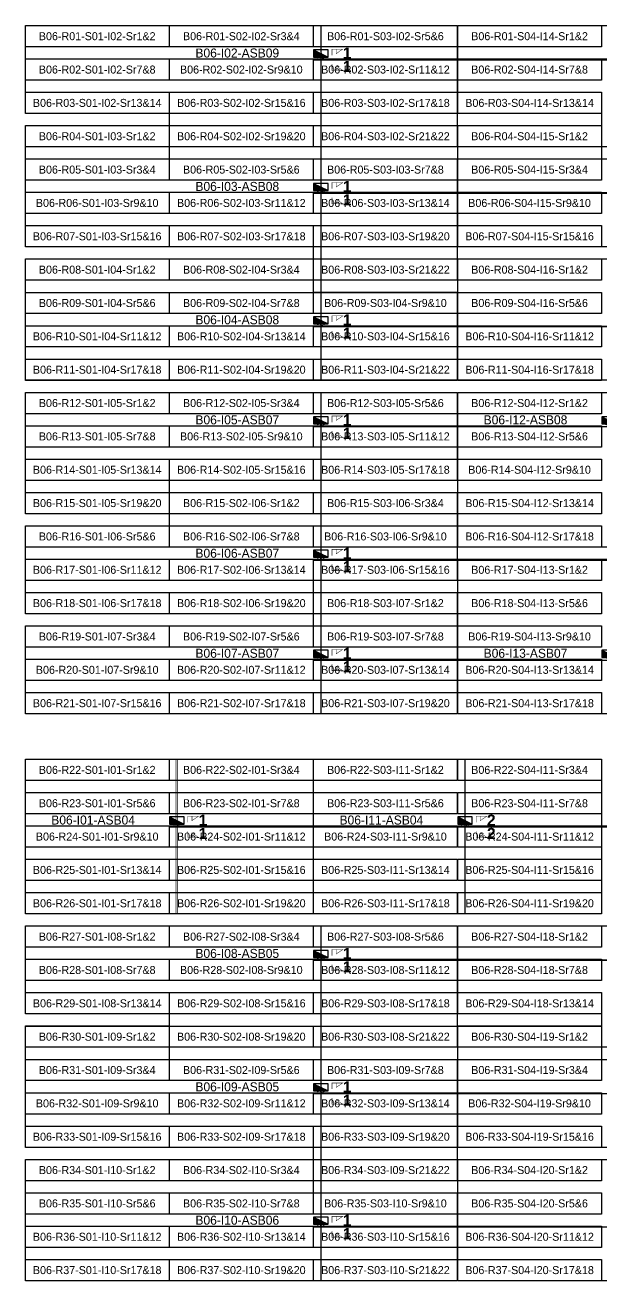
# Model space of a CAD drawing. Header units: metres. Extents: x 532643 to 533032, y 2674497 to 2674929.
# Drawn here: x 532643.5 to 532773, y 2674645.4 to 2674929.2 of the extents above; entities that cross this region are included whole.
import ezdxf
from ezdxf.enums import TextEntityAlignment as Align

# ---------------------------------------------------------------- set-up
doc = ezdxf.new("R2010")
doc.units = ezdxf.units.M
doc.header["$MEASUREMENT"] = 0
doc.layers.add('Boundary-12.5 MW Block', color=6, linetype='Continuous', lineweight=9)
doc.layers.add('PILE', color=1, linetype='Continuous', lineweight=15)
for name, color, linetype in [('DC Trench BL-06', 40, 'Continuous'), ('E-Inverter Grouping', 2, 'Continuous'), ('Inverter Block-06', 7, 'Continuous'), ('LT Cable(AG) INV to LT Panel BL-06', 2, 'Continuous'), ('Messenger Wire-BL06 (Master Path)', 30, 'Continuous'), ('Messenger Wire-Bl06 (MW Path)', 191, 'Continuous'), ('MMS Table Block-06', 8, 'Continuous'), ('Section Marking BL-06', 2, 'Continuous')]:
    doc.layers.add(name, color=color, linetype=linetype)
doc.styles.add('BoldTextStyle', font='arialbd.ttf')
doc.styles.get("Standard").update_dxf_attribs({"font": 'Adani Regular.ttf'})

# ---------------------------------------------------------------- blocks, each defined once
blk = doc.blocks.new('MMS Table (32.292 x 4.788)')
at = {"color": 0}
blk.add_lwpolyline([(0, -0.002), (0, 4.786), (32.292, 4.786), (32.292, -0.002)], close=True, dxfattribs=at)
at = {"color": 7}
blk.add_attdef('ID1', text='', height=1.8, dxfattribs=at).set_placement((16.146, 2.392), align=Align.MIDDLE_CENTER)
blk = doc.blocks.new('Inverter Block')
h = blk.add_hatch(color=0)
h.dxf.hatch_style = 1
h.paths.add_polyline_path([(-1.46, 2.27), (-1.46, 0.85), (1.46, 0.85)])
at = {"color": 0}
blk.add_lwpolyline([(1.46, 2.27), (-1.46, 2.27), (-1.46, 0.85), (1.46, 0.85)], close=True, dxfattribs=at)
blk.add_lwpolyline([(-1.46, 2.27), (1.46, 0.85)], dxfattribs=at)
at = {"layer": 'PILE'}
for centre in [(-0.61, 0.85), (0.61, 0.85)]:
    blk.add_circle(centre, 0.156, dxfattribs=at)
at = {"color": 7}
blk.add_attdef('ID', (-1.46, 3.01), '', height=1.8, dxfattribs=at)

msp = doc.modelspace()

# ---------------------------------------------------------------- linework, layer by layer
at = {"layer": 'Boundary-12.5 MW Block', "const_width": 0.05}
msp.add_lwpolyline([(532643.48, 2674929.08), (533032.08, 2674929.08), (533032.08, 2674496.79), (532935.01, 2674496.79), (532935.01, 2674646.79), (532643.48, 2674646.79)], close=True, dxfattribs=at)
at = {"layer": 'DC Trench BL-06', "color": 40, "const_width": 0.15}
for points in [[(532710.05, 2674929.08), (532709.75, 2674929.08), (532709.75, 2674849.29), (532710.05, 2674849.29)], [(532710.05, 2674846.58), (532709.75, 2674846.58), (532709.75, 2674774.29), (532710.05, 2674774.29)], [(532677.66, 2674764.08), (532677.36, 2674764.08), (532677.36, 2674729.29), (532677.66, 2674729.29)], [(532742.44, 2674764.08), (532742.14, 2674764.08), (532742.14, 2674729.29), (532742.44, 2674729.29)], [(532710.05, 2674726.58), (532709.75, 2674726.58), (532709.75, 2674646.79), (532710.05, 2674646.79)]]:
    msp.add_lwpolyline(points, close=True, dxfattribs=at)
at = {"layer": 'E-Inverter Grouping'}
for points in [[(532740.56, 2674901.79), (532675.87, 2674901.79), (532675.87, 2674909.29), (532643.48, 2674909.29), (532643.48, 2674929.08), (532740.56, 2674929.08)], [(532837.73, 2674901.79), (532773.05, 2674901.79), (532773.05, 2674909.29), (532740.66, 2674909.29), (532740.66, 2674929.08), (532837.73, 2674929.08)], [(532740.56, 2674871.79), (532708.26, 2674871.79), (532708.26, 2674879.29), (532643.48, 2674879.29), (532643.48, 2674906.58), (532675.77, 2674906.58), (532675.77, 2674899.08), (532740.56, 2674899.08)], [(532837.73, 2674871.79), (532805.44, 2674871.79), (532805.44, 2674879.29), (532740.66, 2674879.29), (532740.66, 2674906.58), (532772.95, 2674906.58), (532772.95, 2674899.08), (532837.73, 2674899.08)], [(532708.16, 2674869.08), (532740.56, 2674869.08), (532740.56, 2674849.29), (532643.48, 2674849.29), (532643.48, 2674876.58), (532708.16, 2674876.58)], [(532805.34, 2674869.08), (532837.73, 2674869.08), (532837.73, 2674849.29), (532740.66, 2674849.29), (532740.66, 2674876.58), (532805.34, 2674876.58)], [(532740.56, 2674699.29), (532675.87, 2674699.29), (532675.87, 2674706.79), (532643.48, 2674706.79), (532643.48, 2674726.58), (532740.56, 2674726.58)], [(532837.73, 2674699.29), (532773.05, 2674699.29), (532773.05, 2674706.79), (532740.66, 2674706.79), (532740.66, 2674726.58), (532837.73, 2674726.58)], [(532740.56, 2674669.29), (532708.26, 2674669.29), (532708.26, 2674676.79), (532643.48, 2674676.79), (532643.48, 2674704.08), (532675.77, 2674704.08), (532675.77, 2674696.58), (532740.56, 2674696.58)], [(532837.73, 2674669.29), (532805.44, 2674669.29), (532805.44, 2674676.79), (532740.66, 2674676.79), (532740.66, 2674704.08), (532772.95, 2674704.08), (532772.95, 2674696.58), (532837.73, 2674696.58)], [(532708.16, 2674666.58), (532740.56, 2674666.58), (532740.56, 2674646.79), (532643.48, 2674646.79), (532643.48, 2674674.08), (532708.16, 2674674.08)], [(532805.34, 2674666.58), (532837.73, 2674666.58), (532837.73, 2674646.79), (532740.66, 2674646.79), (532740.66, 2674674.08), (532805.34, 2674674.08)]]:
    msp.add_lwpolyline(points, close=True, dxfattribs=at)
at = {"layer": 'E-Inverter Grouping', "color": 3}
for points in [[(532740.56, 2674846.58), (532740.56, 2674826.79), (532675.77, 2674826.79), (532675.77, 2674819.29), (532643.48, 2674819.29), (532643.48, 2674846.58)], [(532805.34, 2674811.79), (532740.66, 2674811.79), (532740.66, 2674846.58), (532805.34, 2674846.58)], [(532740.56, 2674824.08), (532740.56, 2674804.29), (532708.16, 2674804.29), (532708.16, 2674796.79), (532643.48, 2674796.79), (532643.48, 2674816.58), (532675.87, 2674816.58), (532675.87, 2674824.08)], [(532805.34, 2674774.29), (532740.66, 2674774.29), (532740.66, 2674809.08), (532805.34, 2674809.08)], [(532740.56, 2674774.29), (532643.48, 2674774.29), (532643.48, 2674794.08), (532708.26, 2674794.08), (532708.26, 2674801.58), (532740.56, 2674801.58)], [(532708.16, 2674729.29), (532643.48, 2674729.29), (532643.48, 2674764.08), (532708.16, 2674764.08)], [(532772.95, 2674729.29), (532708.26, 2674729.29), (532708.26, 2674764.08), (532772.95, 2674764.08)]]:
    msp.add_lwpolyline(points, close=True, dxfattribs=at)
at = {"layer": 'LT Cable(AG) INV to LT Panel BL-06'}
for points in [[(532828.48, 2674796.8), (532828.32, 2674796.8, -0.127804), (532827.88, 2674796.92), (532825.81, 2674798.07, 0.127804), (532825.38, 2674798.19), (532819.7, 2674798.19, -0.414214), (532818.8, 2674799.09), (532818.8, 2674810.35, 0.039958), (532818.79, 2674810.5), (532818.72, 2674810.94, -0.039958), (532818.7, 2674811.08), (532818.7, 2674920.59, 0.414214), (532817.8, 2674921.49), (532710.8, 2674921.49, -0.414214), (532709.9, 2674922.39), (532709.9, 2674922.69)], [(532830.48, 2674796.75), (532828.32, 2674796.75, -0.127804), (532827.88, 2674796.87), (532825.81, 2674798.02, 0.127804), (532825.38, 2674798.14), (532819.65, 2674798.14, -0.414214), (532818.75, 2674799.04), (532818.75, 2674810.35, 0.039958), (532818.74, 2674810.49), (532818.67, 2674810.93, -0.039958), (532818.65, 2674811.08), (532818.65, 2674890.54, 0.414214), (532817.75, 2674891.44), (532710.8, 2674891.44, -0.414214), (532709.9, 2674892.34), (532709.9, 2674892.69)], [(532830.48, 2674796.7), (532828.32, 2674796.7, -0.127804), (532827.88, 2674796.82), (532825.81, 2674797.97, 0.127804), (532825.38, 2674798.09), (532819.6, 2674798.09, -0.414214), (532818.7, 2674798.99), (532818.7, 2674810.35, 0.039958), (532818.69, 2674810.49), (532818.62, 2674810.93, -0.039958), (532818.6, 2674811.07), (532818.6, 2674860.49, 0.414214), (532817.7, 2674861.39), (532710.8, 2674861.39, -0.414214), (532709.9, 2674862.29), (532709.9, 2674862.69)], [(532832.64, 2674796.65), (532828.32, 2674796.65, -0.127804), (532827.88, 2674796.77), (532825.81, 2674797.92, 0.127804), (532825.38, 2674798.04), (532819.55, 2674798.04, -0.414214), (532818.65, 2674798.94), (532818.65, 2674810.34, 0.039958), (532818.64, 2674810.48), (532818.57, 2674810.93, -0.039958), (532818.55, 2674811.07), (532818.55, 2674837.94, 0.414214), (532817.65, 2674838.84), (532710.8, 2674838.84, -0.414214), (532709.9, 2674839.74), (532709.9, 2674840.19)], [(532832.64, 2674796.63), (532828.32, 2674796.63, -0.127804), (532827.88, 2674796.74), (532825.81, 2674797.9, 0.127804), (532825.38, 2674798.01), (532819.52, 2674798.01, -0.414214), (532818.62, 2674798.91), (532818.62, 2674810.34, 0.039958), (532818.61, 2674810.48), (532818.54, 2674810.92, -0.039958), (532818.53, 2674811.07), (532818.53, 2674815.41, 0.414214), (532817.63, 2674816.31), (532790.16, 2674816.31, 0.414214), (532789.26, 2674815.41), (532789.26, 2674809.71, -0.414214), (532788.36, 2674808.81), (532710.8, 2674808.81, -0.414214), (532709.9, 2674809.71), (532709.9, 2674810.19)], [(532832.64, 2674796.58), (532828.32, 2674796.58, -0.127804), (532827.88, 2674796.69), (532825.81, 2674797.85, 0.127804), (532825.38, 2674797.96), (532819.47, 2674797.96, -0.414214), (532818.57, 2674798.86), (532818.57, 2674810.34, 0.039958), (532818.56, 2674810.48), (532818.49, 2674810.92, -0.039958), (532818.48, 2674811.06), (532818.48, 2674815.36, 0.414214), (532817.58, 2674816.26), (532790.21, 2674816.26, 0.414214), (532789.31, 2674815.36), (532789.31, 2674787.16, -0.414214), (532788.41, 2674786.26), (532710.8, 2674786.26, -0.414214), (532709.9, 2674787.16), (532709.9, 2674787.69)], [(532833.52, 2674795.28), (532828.27, 2674795.28, -0.094477), (532827.93, 2674795.34), (532825.77, 2674796.2, 0.094477), (532825.44, 2674796.26), (532819.5, 2674796.26, 0.414214), (532818.6, 2674795.36), (532818.6, 2674765.76, -0.034326), (532818.59, 2674765.64), (532818.52, 2674765.17, 0.034326), (532818.52, 2674765.05), (532818.52, 2674749.86, -0.414214), (532817.62, 2674748.96), (532678.41, 2674748.96, -0.414214), (532677.51, 2674749.86), (532677.51, 2674750.19)], [(532831.58, 2674795.23), (532828.27, 2674795.23, -0.094477), (532827.93, 2674795.29), (532825.77, 2674796.15, 0.094477), (532825.44, 2674796.21), (532819.55, 2674796.21, 0.414214), (532818.65, 2674795.31), (532818.65, 2674765.75, -0.034326), (532818.64, 2674765.63), (532818.57, 2674765.17, 0.034326), (532818.57, 2674765.04), (532818.57, 2674719.81, -0.414214), (532817.67, 2674718.91), (532710.8, 2674718.91, -0.414214), (532709.9, 2674719.81), (532709.9, 2674720.19)], [(532831.58, 2674795.18), (532828.27, 2674795.18, -0.094477), (532827.93, 2674795.24), (532825.77, 2674796.1, 0.094477), (532825.44, 2674796.16), (532819.6, 2674796.16, 0.414214), (532818.7, 2674795.26), (532818.7, 2674765.75, -0.034326), (532818.69, 2674765.63), (532818.62, 2674765.16, 0.034326), (532818.62, 2674765.04), (532818.62, 2674689.76, -0.414214), (532817.72, 2674688.86), (532710.8, 2674688.86, -0.414214), (532709.9, 2674689.76), (532709.9, 2674690.19)], [(532829.51, 2674795.13), (532828.27, 2674795.13, -0.094477), (532827.93, 2674795.19), (532825.77, 2674796.05, 0.094477), (532825.44, 2674796.11), (532819.65, 2674796.11, 0.414214), (532818.75, 2674795.21), (532818.75, 2674765.75, -0.034326), (532818.74, 2674765.62), (532818.67, 2674765.16, 0.034326), (532818.67, 2674765.04), (532818.67, 2674659.71, -0.414214), (532817.77, 2674658.81), (532710.8, 2674658.81, -0.414214), (532709.9, 2674659.71), (532709.9, 2674660.19)], [(532833.52, 2674795.3), (532828.27, 2674795.3, -0.094477), (532827.93, 2674795.37), (532825.77, 2674796.22, 0.094477), (532825.44, 2674796.29), (532819.47, 2674796.29, 0.414214), (532818.57, 2674795.39), (532818.57, 2674765.76, -0.034326), (532818.56, 2674765.64), (532818.5, 2674765.17, 0.034326), (532818.49, 2674765.05), (532818.49, 2674749.89, -0.414214), (532817.59, 2674748.99), (532743.19, 2674748.99, -0.414214), (532742.29, 2674749.89), (532742.29, 2674750.19)]]:
    msp.add_lwpolyline(points, format="xyb", dxfattribs=at)
at = {"layer": 'Messenger Wire-BL06 (Master Path)'}
for points in [[(532708.26, 2674921.38), (532818.59, 2674921.38)], [(532708.26, 2674891.38), (532818.59, 2674891.38)], [(532708.26, 2674861.38), (532818.59, 2674861.38)], [(532708.26, 2674838.88), (532818.59, 2674838.88)], [(532708.26, 2674808.88), (532789.19, 2674808.88)], [(532708.26, 2674786.38), (532789.19, 2674786.38)], [(532675.87, 2674748.88), (532818.6, 2674748.88)], [(532708.26, 2674718.88), (532818.6, 2674718.88)], [(532708.26, 2674688.88), (532818.6, 2674688.88)], [(532708.26, 2674658.88), (532818.6, 2674658.88)]]:
    msp.add_lwpolyline(points, dxfattribs=at)
at = {"layer": 'Messenger Wire-Bl06 (MW Path)', "const_width": 0.1}
for points in [[(532708.26, 2674921.38), (532818.59, 2674921.38)], [(532708.26, 2674891.38), (532818.59, 2674891.38)], [(532708.26, 2674861.38), (532818.59, 2674861.38)], [(532708.26, 2674838.88), (532818.59, 2674838.88)], [(532708.26, 2674808.88), (532789.19, 2674808.88)], [(532708.26, 2674786.38), (532789.19, 2674786.38)], [(532675.87, 2674748.88), (532818.6, 2674748.88)], [(532708.26, 2674718.88), (532818.6, 2674718.88)], [(532708.26, 2674688.88), (532818.6, 2674688.88)], [(532708.26, 2674658.88), (532818.6, 2674658.88)]]:
    msp.add_lwpolyline(points, dxfattribs=at)
at = {"layer": 'Section Marking BL-06', "color": 94, "lineweight": 35, "true_color": 0x00a500, "const_width": 0.1}
for points in [[(532712.4, 2674922.38), (532712.4, 2674923.77), (532714.8, 2674923.77), (532713.32, 2674922.76), (532713.32, 2674923.77)], [(532712.4, 2674920.38), (532712.4, 2674918.99), (532714.8, 2674918.99), (532713.32, 2674920), (532713.32, 2674918.99)], [(532712.4, 2674892.38), (532712.4, 2674893.77), (532714.8, 2674893.77), (532713.32, 2674892.76), (532713.32, 2674893.77)], [(532712.4, 2674890.38), (532712.4, 2674888.99), (532714.8, 2674888.99), (532713.32, 2674890), (532713.32, 2674888.99)], [(532712.4, 2674862.38), (532712.4, 2674863.77), (532714.8, 2674863.77), (532713.32, 2674862.76), (532713.32, 2674863.77)], [(532712.4, 2674860.38), (532712.4, 2674858.99), (532714.8, 2674858.99), (532713.32, 2674860), (532713.32, 2674858.99)], [(532712.4, 2674839.88), (532712.4, 2674841.27), (532714.8, 2674841.27), (532713.32, 2674840.26), (532713.32, 2674841.27)], [(532712.4, 2674837.88), (532712.4, 2674836.49), (532714.8, 2674836.49), (532713.32, 2674837.5), (532713.32, 2674836.49)], [(532712.4, 2674809.88), (532712.4, 2674811.27), (532714.8, 2674811.27), (532713.32, 2674810.26), (532713.32, 2674811.27)], [(532712.4, 2674807.88), (532712.4, 2674806.49), (532714.8, 2674806.49), (532713.32, 2674807.5), (532713.32, 2674806.49)], [(532712.4, 2674787.38), (532712.4, 2674788.77), (532714.8, 2674788.77), (532713.32, 2674787.76), (532713.32, 2674788.77)], [(532712.4, 2674785.38), (532712.4, 2674783.99), (532714.8, 2674783.99), (532713.32, 2674785), (532713.32, 2674783.99)], [(532680.01, 2674749.88), (532680.01, 2674751.27), (532682.41, 2674751.27), (532680.93, 2674750.26), (532680.93, 2674751.27)], [(532744.79, 2674749.88), (532744.79, 2674751.27), (532747.19, 2674751.27), (532745.71, 2674750.26), (532745.71, 2674751.27)], [(532680.01, 2674747.88), (532680.01, 2674746.49), (532682.41, 2674746.49), (532680.93, 2674747.5), (532680.93, 2674746.49)], [(532744.79, 2674747.88), (532744.79, 2674746.49), (532747.19, 2674746.49), (532745.71, 2674747.5), (532745.71, 2674746.49)], [(532712.4, 2674719.88), (532712.4, 2674721.27), (532714.8, 2674721.27), (532713.32, 2674720.26), (532713.32, 2674721.27)], [(532712.4, 2674717.88), (532712.4, 2674716.49), (532714.8, 2674716.49), (532713.32, 2674717.5), (532713.32, 2674716.49)], [(532712.4, 2674689.88), (532712.4, 2674691.27), (532714.8, 2674691.27), (532713.32, 2674690.26), (532713.32, 2674691.27)], [(532712.4, 2674687.88), (532712.4, 2674686.49), (532714.8, 2674686.49), (532713.32, 2674687.5), (532713.32, 2674686.49)], [(532712.4, 2674659.88), (532712.4, 2674661.27), (532714.8, 2674661.27), (532713.32, 2674660.26), (532713.32, 2674661.27)], [(532712.4, 2674657.88), (532712.4, 2674656.49), (532714.8, 2674656.49), (532713.32, 2674657.5), (532713.32, 2674656.49)]]:
    msp.add_lwpolyline(points, dxfattribs=at)

# ---------------------------------------------------------------- block references
at = {"layer": 'Inverter Block-06'}
ref = msp.add_blockref('Inverter Block', (532709.9, 2674921.03), dxfattribs=dict(at, xscale=1.124999999976148, yscale=1.124999999976148, zscale=1.124999999976148))
ref.add_attrib('ID', 'B06-I02-ASB09', (532681.7, 2674921.89), dxfattribs={"layer": '0', "color": 7, "height": 2.025})
ref = msp.add_blockref('Inverter Block', (532709.9, 2674891.03), dxfattribs=dict(at, xscale=1.124999999976148, yscale=1.124999999976148, zscale=1.124999999976148))
ref.add_attrib('ID', 'B06-I03-ASB08', (532681.7, 2674891.89), dxfattribs={"layer": '0', "color": 7, "height": 2.025})
ref = msp.add_blockref('Inverter Block', (532709.9, 2674861.03), dxfattribs=dict(at, xscale=1.124999999976148, yscale=1.124999999976148, zscale=1.124999999976148))
ref.add_attrib('ID', 'B06-I04-ASB08', (532681.7, 2674861.89), dxfattribs={"layer": '0', "color": 7, "height": 2.025})
ref = msp.add_blockref('Inverter Block', (532709.9, 2674838.53), dxfattribs=dict(at, xscale=1.124999999976148, yscale=1.124999999976148, zscale=1.124999999976148))
ref.add_attrib('ID', 'B06-I05-ASB07', (532681.7, 2674839.39), dxfattribs={"layer": '0', "color": 7, "height": 2.025})
ref = msp.add_blockref('Inverter Block', (532774.69, 2674838.53), dxfattribs=dict(at, xscale=1.124999999976148, yscale=1.124999999976148, zscale=1.124999999976148))
ref.add_attrib('ID', 'B06-I12-ASB08', (532746.48, 2674839.39), dxfattribs={"layer": '0', "color": 7, "height": 2.025})
ref = msp.add_blockref('Inverter Block', (532709.9, 2674808.53), dxfattribs=dict(at, xscale=1.124999999976148, yscale=1.124999999976148, zscale=1.124999999976148))
ref.add_attrib('ID', 'B06-I06-ASB07', (532681.7, 2674809.39), dxfattribs={"layer": '0', "color": 7, "height": 2.025})
ref = msp.add_blockref('Inverter Block', (532709.9, 2674786.03), dxfattribs=dict(at, xscale=1.124999999976148, yscale=1.124999999976148, zscale=1.124999999976148))
ref.add_attrib('ID', 'B06-I07-ASB07', (532681.7, 2674786.89), dxfattribs={"layer": '0', "color": 7, "height": 2.025})
ref = msp.add_blockref('Inverter Block', (532774.69, 2674786.03), dxfattribs=dict(at, xscale=1.124999999976148, yscale=1.124999999976148, zscale=1.124999999976148))
ref.add_attrib('ID', 'B06-I13-ASB07', (532746.48, 2674786.89), dxfattribs={"layer": '0', "color": 7, "height": 2.025})
ref = msp.add_blockref('Inverter Block', (532677.51, 2674748.53), dxfattribs=dict(at, xscale=1.124999999976148, yscale=1.124999999976148, zscale=1.124999999976148))
ref.add_attrib('ID', 'B06-I01-ASB04', (532649.3, 2674749.39), dxfattribs={"layer": '0', "color": 7, "height": 2.025})
ref = msp.add_blockref('Inverter Block', (532742.29, 2674748.53), dxfattribs=dict(at, xscale=1.124999999976148, yscale=1.124999999976148, zscale=1.124999999976148))
ref.add_attrib('ID', 'B06-I11-ASB04', (532714.09, 2674749.39), dxfattribs={"layer": '0', "color": 7, "height": 2.025})
ref = msp.add_blockref('Inverter Block', (532709.9, 2674718.53), dxfattribs=dict(at, xscale=1.124999999976148, yscale=1.124999999976148, zscale=1.124999999976148))
ref.add_attrib('ID', 'B06-I08-ASB05', (532681.7, 2674719.39), dxfattribs={"layer": '0', "color": 7, "height": 2.025})
ref = msp.add_blockref('Inverter Block', (532709.9, 2674688.53), dxfattribs=dict(at, xscale=1.124999999976148, yscale=1.124999999976148, zscale=1.124999999976148))
ref.add_attrib('ID', 'B06-I09-ASB05', (532681.7, 2674689.39), dxfattribs={"layer": '0', "color": 7, "height": 2.025})
ref = msp.add_blockref('Inverter Block', (532709.9, 2674658.53), dxfattribs=dict(at, xscale=1.124999999976148, yscale=1.124999999976148, zscale=1.124999999976148))
ref.add_attrib('ID', 'B06-I10-ASB06', (532681.7, 2674659.39), dxfattribs={"layer": '0', "color": 7, "height": 2.025})
at = {"layer": 'MMS Table Block-06'}
for p, values in [((532643.48, 2674924.29), {'ID1': 'B06-R01-S01-I02-Sr1&2'}), ((532675.87, 2674924.29), {'ID1': 'B06-R01-S02-I02-Sr3&4'}), ((532708.26, 2674924.29), {'ID1': 'B06-R01-S03-I02-Sr5&6'}), ((532740.66, 2674924.29), {'ID1': 'B06-R01-S04-I14-Sr1&2'}), ((532643.48, 2674916.79), {'ID1': 'B06-R02-S01-I02-Sr7&8'}), ((532675.87, 2674916.79), {'ID1': 'B06-R02-S02-I02-Sr9&10'}), ((532708.26, 2674916.79), {'ID1': 'B06-R02-S03-I02-Sr11&12'}), ((532740.66, 2674916.79), {'ID1': 'B06-R02-S04-I14-Sr7&8'}), ((532643.48, 2674909.29), {'ID1': 'B06-R03-S01-I02-Sr13&14'}), ((532675.87, 2674909.29), {'ID1': 'B06-R03-S02-I02-Sr15&16'}), ((532708.26, 2674909.29), {'ID1': 'B06-R03-S03-I02-Sr17&18'}), ((532740.66, 2674909.29), {'ID1': 'B06-R03-S04-I14-Sr13&14'}), ((532643.48, 2674901.79), {'ID1': 'B06-R04-S01-I03-Sr1&2'}), ((532675.87, 2674901.79), {'ID1': 'B06-R04-S02-I02-Sr19&20'}), ((532708.26, 2674901.79), {'ID1': 'B06-R04-S03-I02-Sr21&22'}), ((532740.66, 2674901.79), {'ID1': 'B06-R04-S04-I15-Sr1&2'}), ((532643.48, 2674894.29), {'ID1': 'B06-R05-S01-I03-Sr3&4'}), ((532675.87, 2674894.29), {'ID1': 'B06-R05-S02-I03-Sr5&6'}), ((532708.26, 2674894.29), {'ID1': 'B06-R05-S03-I03-Sr7&8'}), ((532740.66, 2674894.29), {'ID1': 'B06-R05-S04-I15-Sr3&4'}), ((532643.48, 2674886.79), {'ID1': 'B06-R06-S01-I03-Sr9&10'}), ((532675.87, 2674886.79), {'ID1': 'B06-R06-S02-I03-Sr11&12'}), ((532708.26, 2674886.79), {'ID1': 'B06-R06-S03-I03-Sr13&14'}), ((532740.66, 2674886.79), {'ID1': 'B06-R06-S04-I15-Sr9&10'}), ((532643.48, 2674879.29), {'ID1': 'B06-R07-S01-I03-Sr15&16'}), ((532675.87, 2674879.29), {'ID1': 'B06-R07-S02-I03-Sr17&18'}), ((532708.26, 2674879.29), {'ID1': 'B06-R07-S03-I03-Sr19&20'}), ((532740.66, 2674879.29), {'ID1': 'B06-R07-S04-I15-Sr15&16'}), ((532643.48, 2674871.79), {'ID1': 'B06-R08-S01-I04-Sr1&2'}), ((532675.87, 2674871.79), {'ID1': 'B06-R08-S02-I04-Sr3&4'}), ((532708.26, 2674871.79), {'ID1': 'B06-R08-S03-I03-Sr21&22'}), ((532740.66, 2674871.79), {'ID1': 'B06-R08-S04-I16-Sr1&2'}), ((532643.48, 2674864.29), {'ID1': 'B06-R09-S01-I04-Sr5&6'}), ((532675.87, 2674864.29), {'ID1': 'B06-R09-S02-I04-Sr7&8'}), ((532708.26, 2674864.29), {'ID1': 'B06-R09-S03-I04-Sr9&10'}), ((532740.66, 2674864.29), {'ID1': 'B06-R09-S04-I16-Sr5&6'}), ((532643.48, 2674856.79), {'ID1': 'B06-R10-S01-I04-Sr11&12'}), ((532675.87, 2674856.79), {'ID1': 'B06-R10-S02-I04-Sr13&14'}), ((532708.26, 2674856.79), {'ID1': 'B06-R10-S03-I04-Sr15&16'}), ((532740.66, 2674856.79), {'ID1': 'B06-R10-S04-I16-Sr11&12'}), ((532643.48, 2674849.29), {'ID1': 'B06-R11-S01-I04-Sr17&18'}), ((532675.87, 2674849.29), {'ID1': 'B06-R11-S02-I04-Sr19&20'}), ((532708.26, 2674849.29), {'ID1': 'B06-R11-S03-I04-Sr21&22'}), ((532740.66, 2674849.29), {'ID1': 'B06-R11-S04-I16-Sr17&18'}), ((532643.48, 2674841.79), {'ID1': 'B06-R12-S01-I05-Sr1&2'}), ((532675.87, 2674841.79), {'ID1': 'B06-R12-S02-I05-Sr3&4'}), ((532708.26, 2674841.79), {'ID1': 'B06-R12-S03-I05-Sr5&6'}), ((532740.66, 2674841.79), {'ID1': 'B06-R12-S04-I12-Sr1&2'}), ((532643.48, 2674834.29), {'ID1': 'B06-R13-S01-I05-Sr7&8'}), ((532675.87, 2674834.29), {'ID1': 'B06-R13-S02-I05-Sr9&10'}), ((532708.26, 2674834.29), {'ID1': 'B06-R13-S03-I05-Sr11&12'}), ((532740.66, 2674834.29), {'ID1': 'B06-R13-S04-I12-Sr5&6'}), ((532643.48, 2674826.79), {'ID1': 'B06-R14-S01-I05-Sr13&14'}), ((532675.87, 2674826.79), {'ID1': 'B06-R14-S02-I05-Sr15&16'}), ((532708.26, 2674826.79), {'ID1': 'B06-R14-S03-I05-Sr17&18'}), ((532740.66, 2674826.79), {'ID1': 'B06-R14-S04-I12-Sr9&10'}), ((532643.48, 2674819.29), {'ID1': 'B06-R15-S01-I05-Sr19&20'}), ((532675.87, 2674819.29), {'ID1': 'B06-R15-S02-I06-Sr1&2'}), ((532708.26, 2674819.29), {'ID1': 'B06-R15-S03-I06-Sr3&4'}), ((532740.66, 2674819.29), {'ID1': 'B06-R15-S04-I12-Sr13&14'}), ((532643.48, 2674811.79), {'ID1': 'B06-R16-S01-I06-Sr5&6'}), ((532675.87, 2674811.79), {'ID1': 'B06-R16-S02-I06-Sr7&8'}), ((532708.26, 2674811.79), {'ID1': 'B06-R16-S03-I06-Sr9&10'}), ((532740.66, 2674811.79), {'ID1': 'B06-R16-S04-I12-Sr17&18'}), ((532643.48, 2674804.29), {'ID1': 'B06-R17-S01-I06-Sr11&12'}), ((532675.87, 2674804.29), {'ID1': 'B06-R17-S02-I06-Sr13&14'}), ((532708.26, 2674804.29), {'ID1': 'B06-R17-S03-I06-Sr15&16'}), ((532740.66, 2674804.29), {'ID1': 'B06-R17-S04-I13-Sr1&2'}), ((532643.48, 2674796.79), {'ID1': 'B06-R18-S01-I06-Sr17&18'}), ((532675.87, 2674796.79), {'ID1': 'B06-R18-S02-I06-Sr19&20'}), ((532708.26, 2674796.79), {'ID1': 'B06-R18-S03-I07-Sr1&2'}), ((532740.66, 2674796.79), {'ID1': 'B06-R18-S04-I13-Sr5&6'}), ((532643.48, 2674789.29), {'ID1': 'B06-R19-S01-I07-Sr3&4'}), ((532675.87, 2674789.29), {'ID1': 'B06-R19-S02-I07-Sr5&6'}), ((532708.26, 2674789.29), {'ID1': 'B06-R19-S03-I07-Sr7&8'}), ((532740.66, 2674789.29), {'ID1': 'B06-R19-S04-I13-Sr9&10'}), ((532643.48, 2674781.79), {'ID1': 'B06-R20-S01-I07-Sr9&10'}), ((532675.87, 2674781.79), {'ID1': 'B06-R20-S02-I07-Sr11&12'}), ((532708.26, 2674781.79), {'ID1': 'B06-R20-S03-I07-Sr13&14'}), ((532740.66, 2674781.79), {'ID1': 'B06-R20-S04-I13-Sr13&14'}), ((532643.48, 2674774.29), {'ID1': 'B06-R21-S01-I07-Sr15&16'}), ((532675.87, 2674774.29), {'ID1': 'B06-R21-S02-I07-Sr17&18'}), ((532708.26, 2674774.29), {'ID1': 'B06-R21-S03-I07-Sr19&20'}), ((532740.66, 2674774.29), {'ID1': 'B06-R21-S04-I13-Sr17&18'}), ((532643.48, 2674759.29), {'ID1': 'B06-R22-S01-I01-Sr1&2'}), ((532675.87, 2674759.29), {'ID1': 'B06-R22-S02-I01-Sr3&4'}), ((532708.26, 2674759.29), {'ID1': 'B06-R22-S03-I11-Sr1&2'}), ((532740.66, 2674759.29), {'ID1': 'B06-R22-S04-I11-Sr3&4'}), ((532643.48, 2674751.79), {'ID1': 'B06-R23-S01-I01-Sr5&6'}), ((532675.87, 2674751.79), {'ID1': 'B06-R23-S02-I01-Sr7&8'}), ((532708.26, 2674751.79), {'ID1': 'B06-R23-S03-I11-Sr5&6'}), ((532740.66, 2674751.79), {'ID1': 'B06-R23-S04-I11-Sr7&8'}), ((532643.48, 2674744.29), {'ID1': 'B06-R24-S01-I01-Sr9&10'}), ((532675.87, 2674744.29), {'ID1': 'B06-R24-S02-I01-Sr11&12'}), ((532708.26, 2674744.29), {'ID1': 'B06-R24-S03-I11-Sr9&10'}), ((532740.66, 2674744.29), {'ID1': 'B06-R24-S04-I11-Sr11&12'}), ((532643.48, 2674736.79), {'ID1': 'B06-R25-S01-I01-Sr13&14'}), ((532675.87, 2674736.79), {'ID1': 'B06-R25-S02-I01-Sr15&16'}), ((532708.26, 2674736.79), {'ID1': 'B06-R25-S03-I11-Sr13&14'}), ((532740.66, 2674736.79), {'ID1': 'B06-R25-S04-I11-Sr15&16'}), ((532643.48, 2674729.29), {'ID1': 'B06-R26-S01-I01-Sr17&18'}), ((532675.87, 2674729.29), {'ID1': 'B06-R26-S02-I01-Sr19&20'}), ((532708.26, 2674729.29), {'ID1': 'B06-R26-S03-I11-Sr17&18'}), ((532740.66, 2674729.29), {'ID1': 'B06-R26-S04-I11-Sr19&20'}), ((532643.48, 2674721.79), {'ID1': 'B06-R27-S01-I08-Sr1&2'}), ((532675.87, 2674721.79), {'ID1': 'B06-R27-S02-I08-Sr3&4'}), ((532708.26, 2674721.79), {'ID1': 'B06-R27-S03-I08-Sr5&6'}), ((532740.66, 2674721.79), {'ID1': 'B06-R27-S04-I18-Sr1&2'}), ((532643.48, 2674714.29), {'ID1': 'B06-R28-S01-I08-Sr7&8'}), ((532675.87, 2674714.29), {'ID1': 'B06-R28-S02-I08-Sr9&10'}), ((532708.26, 2674714.29), {'ID1': 'B06-R28-S03-I08-Sr11&12'}), ((532740.66, 2674714.29), {'ID1': 'B06-R28-S04-I18-Sr7&8'}), ((532643.48, 2674706.79), {'ID1': 'B06-R29-S01-I08-Sr13&14'}), ((532675.87, 2674706.79), {'ID1': 'B06-R29-S02-I08-Sr15&16'}), ((532708.26, 2674706.79), {'ID1': 'B06-R29-S03-I08-Sr17&18'}), ((532740.66, 2674706.79), {'ID1': 'B06-R29-S04-I18-Sr13&14'}), ((532643.48, 2674699.29), {'ID1': 'B06-R30-S01-I09-Sr1&2'}), ((532675.87, 2674699.29), {'ID1': 'B06-R30-S02-I08-Sr19&20'}), ((532708.26, 2674699.29), {'ID1': 'B06-R30-S03-I08-Sr21&22'}), ((532740.66, 2674699.29), {'ID1': 'B06-R30-S04-I19-Sr1&2'}), ((532643.48, 2674691.79), {'ID1': 'B06-R31-S01-I09-Sr3&4'}), ((532675.87, 2674691.79), {'ID1': 'B06-R31-S02-I09-Sr5&6'}), ((532708.26, 2674691.79), {'ID1': 'B06-R31-S03-I09-Sr7&8'}), ((532740.66, 2674691.79), {'ID1': 'B06-R31-S04-I19-Sr3&4'}), ((532643.48, 2674684.29), {'ID1': 'B06-R32-S01-I09-Sr9&10'}), ((532675.87, 2674684.29), {'ID1': 'B06-R32-S02-I09-Sr11&12'}), ((532708.26, 2674684.29), {'ID1': 'B06-R32-S03-I09-Sr13&14'}), ((532740.66, 2674684.29), {'ID1': 'B06-R32-S04-I19-Sr9&10'}), ((532643.48, 2674676.79), {'ID1': 'B06-R33-S01-I09-Sr15&16'}), ((532675.87, 2674676.79), {'ID1': 'B06-R33-S02-I09-Sr17&18'}), ((532708.26, 2674676.79), {'ID1': 'B06-R33-S03-I09-Sr19&20'}), ((532740.66, 2674676.79), {'ID1': 'B06-R33-S04-I19-Sr15&16'}), ((532643.48, 2674669.29), {'ID1': 'B06-R34-S01-I10-Sr1&2'}), ((532675.87, 2674669.29), {'ID1': 'B06-R34-S02-I10-Sr3&4'}), ((532708.26, 2674669.29), {'ID1': 'B06-R34-S03-I09-Sr21&22'}), ((532740.66, 2674669.29), {'ID1': 'B06-R34-S04-I20-Sr1&2'}), ((532643.48, 2674661.79), {'ID1': 'B06-R35-S01-I10-Sr5&6'}), ((532675.87, 2674661.79), {'ID1': 'B06-R35-S02-I10-Sr7&8'}), ((532708.26, 2674661.79), {'ID1': 'B06-R35-S03-I10-Sr9&10'}), ((532740.66, 2674661.79), {'ID1': 'B06-R35-S04-I20-Sr5&6'}), ((532643.48, 2674654.29), {'ID1': 'B06-R36-S01-I10-Sr11&12'}), ((532675.87, 2674654.29), {'ID1': 'B06-R36-S02-I10-Sr13&14'}), ((532708.26, 2674654.29), {'ID1': 'B06-R36-S03-I10-Sr15&16'}), ((532740.66, 2674654.29), {'ID1': 'B06-R36-S04-I20-Sr11&12'}), ((532643.48, 2674646.79), {'ID1': 'B06-R37-S01-I10-Sr17&18'}), ((532675.87, 2674646.79), {'ID1': 'B06-R37-S02-I10-Sr19&20'}), ((532708.26, 2674646.79), {'ID1': 'B06-R37-S03-I10-Sr21&22'}), ((532740.66, 2674646.79), {'ID1': 'B06-R37-S04-I20-Sr17&18'})]:
    msp.add_blockref('MMS Table (32.292 x 4.788)', p, dxfattribs=at).add_auto_attribs(values)

# ---------------------------------------------------------------- texts
at = {"layer": 'Section Marking BL-06', "color": 94, "true_color": 0x00a500, "style": 'BoldTextStyle'}
for s, p in [('1', (532715.8, 2674922.88)), ('1', (532715.8, 2674919.88)), ('1', (532715.8, 2674892.88)), ('1', (532715.8, 2674889.88)), ('1', (532715.8, 2674862.88)), ('1', (532715.8, 2674859.88)), ('1', (532715.8, 2674840.38)), ('1', (532715.8, 2674837.38)), ('1', (532715.8, 2674810.38)), ('1', (532715.8, 2674807.38)), ('1', (532715.8, 2674787.88)), ('1', (532715.8, 2674784.88)), ('1', (532683.41, 2674750.38)), ('2', (532748.19, 2674750.38)), ('1', (532683.41, 2674747.38)), ('2', (532748.19, 2674747.38)), ('1', (532715.8, 2674720.38)), ('1', (532715.8, 2674717.38)), ('1', (532715.8, 2674690.38)), ('1', (532715.8, 2674687.38)), ('1', (532715.8, 2674660.38)), ('1', (532715.8, 2674657.38))]:
    msp.add_text(s, height=2.5, dxfattribs=at).set_placement(p, align=Align.MIDDLE_CENTER)

doc.saveas('drawing.dxf')
